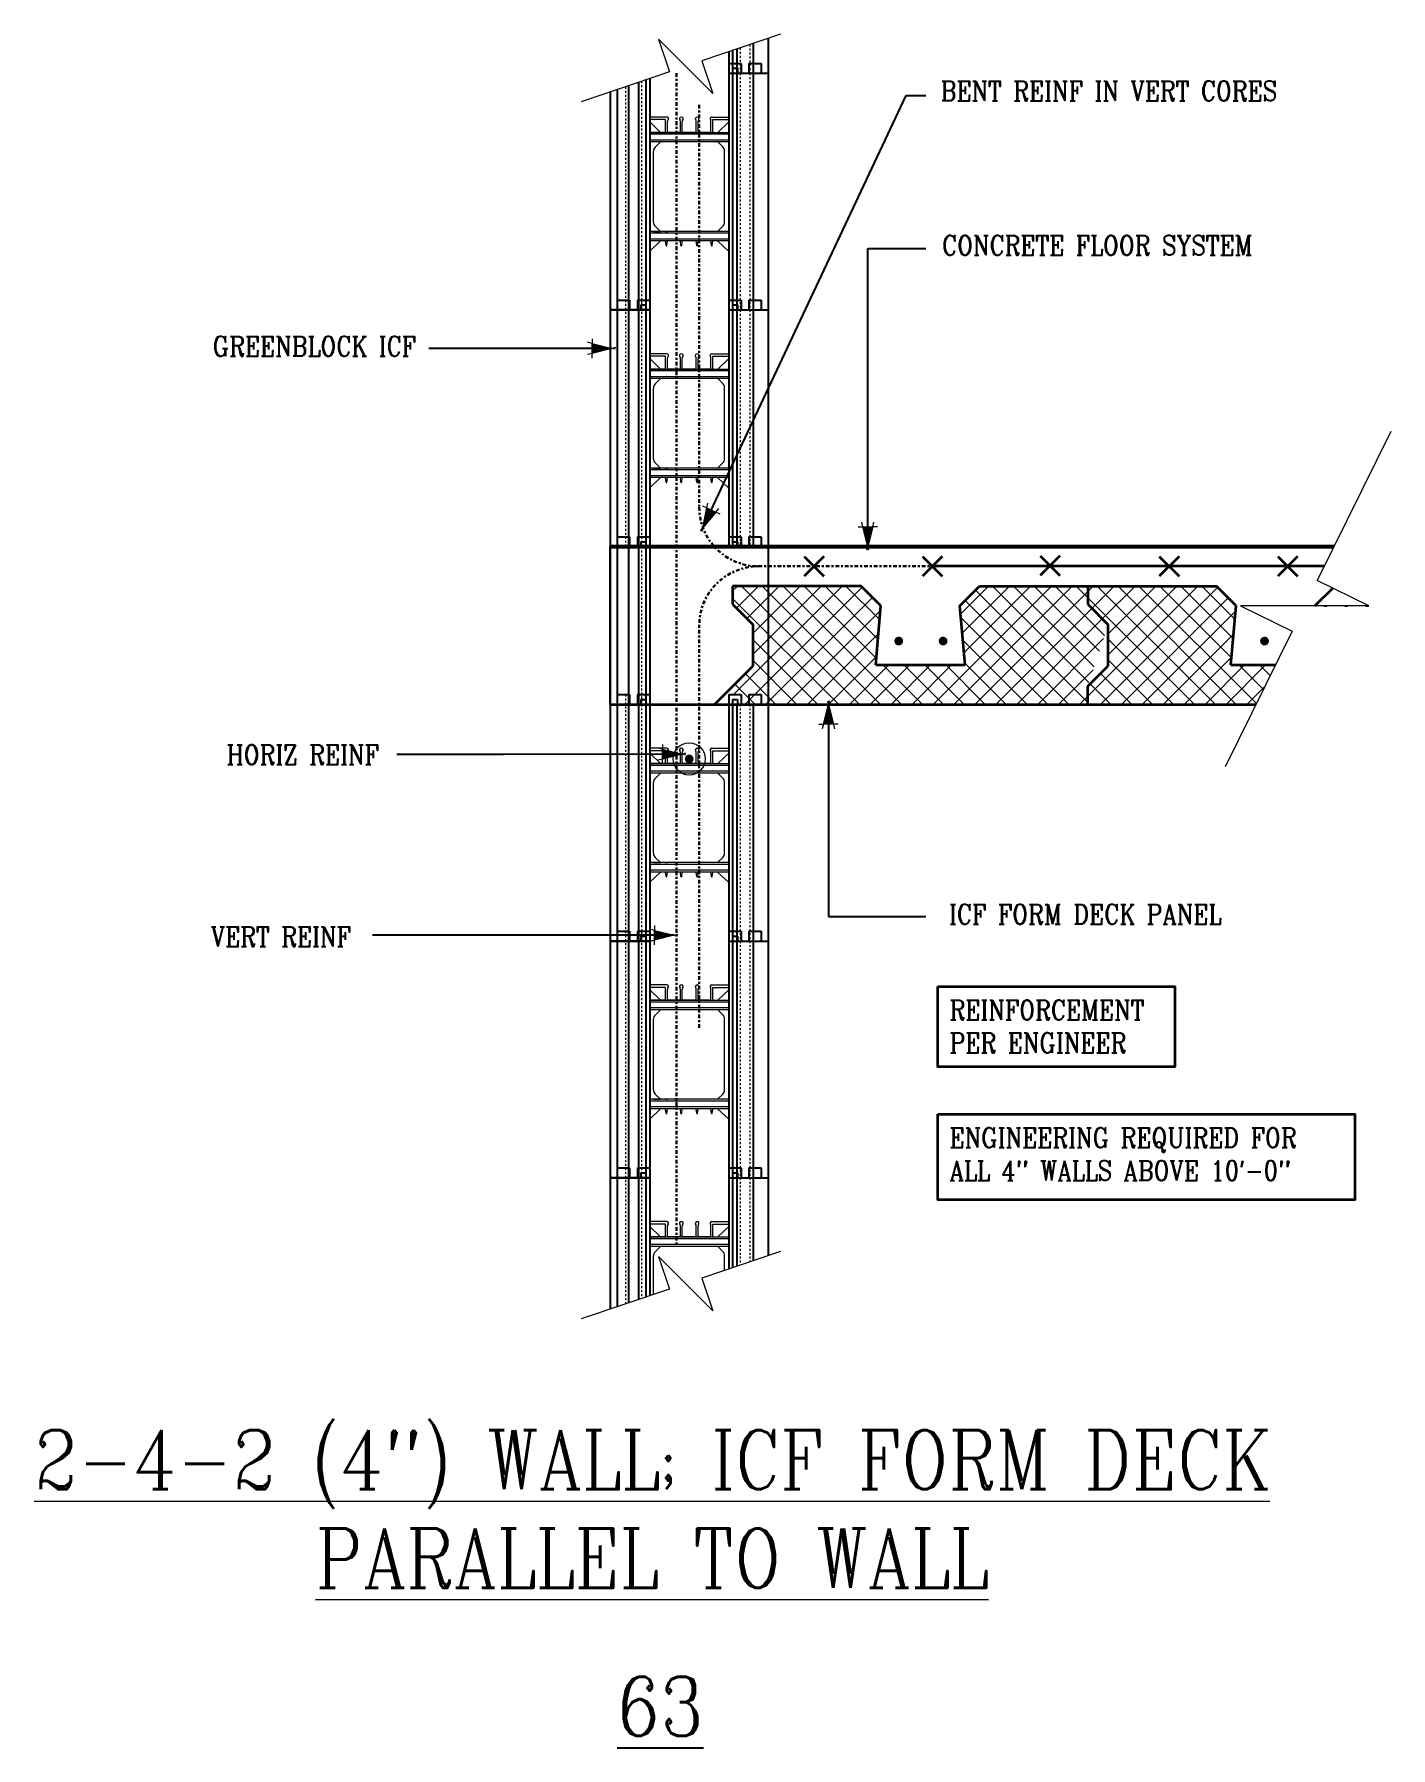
# Model space of a CAD drawing. Header units: inches. Extents: x -135.8 to -67.1, y 104.1 to 191.
import ezdxf

# ---------------------------------------------------------------- set-up
doc = ezdxf.new("R2010")
doc.units = ezdxf.units.IN
doc.header["$MEASUREMENT"] = 0
for name, pattern in [('CENTER', [2, 1.25, -0.25, 0.25, -0.25]), ('DASHED2', [0.375, 0.25, -0.125]), ('HIDDEN', [0.375, 0.25, -0.125])]:
    doc.linetypes.add(name, pattern=pattern)
doc.layers.get('Defpoints').update_dxf_attribs({"color": 252})
for name, color, linetype, lineweight in [('A2 Hatch', 8, 'Continuous', 9), ('A4 medium', 7, 'Continuous', 35), ('A5 heavy', 5, 'Continuous', 53), ('DETAILS', 7, 'Continuous', 13), ('DIM', 3, 'Continuous', 13), ('REBAR', 2, 'CENTER', 30)]:
    doc.layers.add(name, color=color, linetype=linetype, lineweight=lineweight)
doc.styles.add('ARCTEXT', font='arctext.shx', dxfattribs={"width": 0.85})
doc.styles.add('RomanC', font='romanc.shx', dxfattribs={"width": 0.85, "height": 5})
doc.dimstyles.new('ARCTEXT1-4', dxfattribs={"dimtxt": 4, "dimasz": 2, "dimexe": 2, "dimexo": 2, "dimgap": 2, "dimtad": 1, "dimdec": 4, "dimzin": 3, "dimdsep": 46, "dimlunit": 4, "dimtxsty": 'ARCTEXT', "dimblk": 'ARCHTICK', "dimcen": 2, "dimaunit": 1, "dimadec": 0, "dimazin": 0, "dimtfac": 1, "dimtdec": 4, "dimtmove": 2, "dimatfit": 3, "dimldrblk": 'arrow', "dimfxl": 1, "dimtolj": 1, "dimtzin": 0, "dimarcsym": 0})
pattern_1 = [(45, (-3336.7084, 598.509), (-0.53033009, 0.53033009), []), (135, (-3336.7084, 598.509), (-0.53033009, -0.53033009), [])]

# ---------------------------------------------------------------- blocks, each defined once
blk = doc.blocks.new('_ArchTick')
at = {"color": 0, "linetype": 'ByBlock', "const_width": 0.15}
blk.add_lwpolyline([(-0.5, -0.5), (0.5, 0.5)], dxfattribs=at)
blk = doc.blocks.new('arrow')
at = {"layer": 'DIM'}
blk.add_hatch(color=253, dxfattribs=at).paths.add_polyline_path([(-2, 0.5), (-2, -0.5), (0, 0)])
at = {"layer": 'DIM', "lineweight": 9}
for points in [[(-2, 0.98), (-2, 0.5), (-2.47, 0.62)], [(0.37, 0.09), (0, 0)], [(0.37, -0.09), (0, 0)], [(-2, -0.98), (-2, -0.5), (-2.47, -0.62)]]:
    blk.add_lwpolyline(points, dxfattribs=at)
at = {"layer": 'DIM', "lineweight": 15}
blk.add_lwpolyline([(0, 0), (-2, -0.5), (-2, 0.5), (0, 0)], dxfattribs=at)

msp = doc.modelspace()

# ---------------------------------------------------------------- hatches: boundary and pattern name
at = {"ltscale": 0.15}
h = msp.add_hatch(dxfattribs=at)
h.set_pattern_fill('ANSI37', color=256, scale=6, style=0)
h.set_pattern_definition(pattern_1)
edge = h.paths.add_edge_path()
edge.add_line((-70.929, 162.01), (-70.025, 162.915))
edge.add_line((-68.199, 162.014), (-70.926, 162.014))
edge.add_line((-70.025, 162.915), (-68.199, 162.014))
at = {"layer": 'A2 Hatch', "ltscale": 0.15}
h = msp.add_hatch(dxfattribs=at)
h.set_pattern_fill('ANSI37', color=256, scale=6, style=0)
h.set_pattern_definition(pattern_1)
h.paths.add_polyline_path([(-93.929, 163.01), (-100.446, 163.01), (-100.446, 162.089), (-99.411, 161.054), (-99.411, 158.972), (-100.446, 157.937), (-100.446, 157.014), (-82.446, 157.014), (-82.446, 157.937), (-81.411, 158.972), (-81.411, 161.054), (-82.446, 162.089), (-82.446, 163.01), (-87.929, 163.01), (-88.929, 162.01), (-88.661, 159.014), (-93.196, 159.014), (-92.929, 162.01)])
edge = h.paths.add_edge_path()
edge.add_line((-82.446, 162.089), (-81.411, 161.054))
edge.add_line((-82.446, 157.937), (-81.411, 158.972))
edge.add_line((-81.411, 158.972), (-81.411, 161.054))
h = msp.add_hatch(dxfattribs=at)
h.set_pattern_fill('ANSI37', color=256, scale=6, style=0)
h.set_pattern_definition(pattern_1)
h.paths.add_polyline_path([(-82.446, 157.014), (-73.916, 157.014), (-72.929, 159.014), (-75.196, 159.014), (-74.929, 162.01), (-75.929, 163.01), (-82.446, 163.01), (-82.446, 162.089), (-81.411, 161.054), (-81.411, 158.972), (-82.446, 157.937)])
h = msp.add_hatch(color=256, dxfattribs=at)
edge = h.paths.add_edge_path()
edge.add_arc((-92.027, 160.225), 0.224, 0, 360)
h = msp.add_hatch(color=256, dxfattribs=at)
edge = h.paths.add_edge_path()
edge.add_arc((-89.778, 160.225), 0.224, 0, 360)
h = msp.add_hatch(color=256, dxfattribs=at)
edge = h.paths.add_edge_path()
edge.add_arc((-73.486, 160.225), 0.224, 0, 360)
h = msp.add_hatch(color=256, dxfattribs=at)
edge = h.paths.add_edge_path()
edge.add_arc((-102.646, 154.248), 0.224, 0, 360)

# ---------------------------------------------------------------- linework, layer by layer
at = {"color": 1}
for p, q in [((-99.411, 190.521), (-99.411, 189.014)), ((-98.646, 190.78), (-98.646, 189.014)), ((-100.646, 190.102), (-100.646, 189.014)), ((-100.646, 189.514), (-100.646, 177.014)), ((-100.646, 189.514), (-100.021, 189.514)), ((-100.646, 189.514), (-100.021, 189.514)), ((-100.446, 190.17), (-100.446, 189.014)), ((-100.231, 190.243), (-100.231, 189.014)), ((-100.021, 189.514), (-100.021, 189.014)), ((-100.021, 189.514), (-100.021, 189.014)), ((-99.621, 189.514), (-99.621, 189.014)), ((-99.621, 189.514), (-98.996, 189.514)), ((-99.621, 189.514), (-99.621, 189.014)), ((-99.621, 189.514), (-98.996, 189.514)), ((-98.996, 189.514), (-98.996, 189.014)), ((-98.996, 189.514), (-98.996, 189.014)), ((-105.221, 188.55), (-105.221, 177.014)), ((-104.846, 188.677), (-104.846, 177.014)), ((-104.646, 188.745), (-104.646, 177.014)), ((-100.646, 189.014), (-100.446, 189.014)), ((-100.646, 189.014), (-98.646, 189.014)), ((-100.646, 189.014), (-98.646, 189.014)), ((-100.646, 189.014), (-98.646, 189.014)), ((-100.646, 189.014), (-100.446, 189.014)), ((-100.646, 189.014), (-98.646, 189.014)), ((-100.646, 189.014), (-98.646, 189.014)), ((-100.446, 189.264), (-100.446, 177.014)), ((-100.446, 189.264), (-100.196, 189.264)), ((-100.446, 189.264), (-100.196, 189.264)), ((-100.231, 189.014), (-98.646, 189.014)), ((-100.231, 189.014), (-100.231, 177.014)), ((-100.231, 189.014), (-98.646, 189.014)), ((-100.196, 189.264), (-100.196, 189.014)), ((-100.196, 189.264), (-100.196, 189.014)), ((-99.411, 189.014), (-99.411, 177.014)), ((-98.646, 189.014), (-98.646, 177.014)), ((-106.646, 188.067), (-106.646, 177.014)), ((-106.296, 188.186), (-106.296, 177.014)), ((-105.721, 188.381), (-105.721, 177.014)), ((-106.296, 177.514), (-105.671, 177.514)), ((-106.296, 177.514), (-106.296, 165.014)), ((-106.296, 177.514), (-105.671, 177.514)), ((-105.721, 177.514), (-105.721, 165.014)), ((-105.671, 177.514), (-105.671, 177.014)), ((-105.671, 177.514), (-105.671, 177.014)), ((-105.271, 177.514), (-105.271, 177.014)), ((-105.271, 177.514), (-104.646, 177.514)), ((-105.271, 177.514), (-105.271, 177.014)), ((-105.271, 177.514), (-104.646, 177.514)), ((-105.221, 177.514), (-105.221, 165.014)), ((-105.096, 177.264), (-105.096, 177.014)), ((-105.096, 177.264), (-104.846, 177.264)), ((-105.096, 177.264), (-105.096, 177.014)), ((-105.096, 177.264), (-104.846, 177.264)), ((-104.846, 177.264), (-104.846, 165.014)), ((-104.646, 177.514), (-104.646, 165.014)), ((-100.646, 177.514), (-100.646, 165.014)), ((-100.646, 177.514), (-100.021, 177.514)), ((-100.646, 177.514), (-100.021, 177.514)), ((-100.446, 177.264), (-100.446, 165.014)), ((-100.446, 177.264), (-100.196, 177.264)), ((-100.446, 177.264), (-100.196, 177.264)), ((-100.196, 177.264), (-100.196, 177.014)), ((-100.196, 177.264), (-100.196, 177.014)), ((-100.021, 177.514), (-100.021, 177.014)), ((-100.021, 177.514), (-100.021, 177.014)), ((-99.621, 177.514), (-99.621, 177.014)), ((-99.621, 177.514), (-98.996, 177.514)), ((-99.621, 177.514), (-99.621, 177.014)), ((-99.621, 177.514), (-98.996, 177.514)), ((-98.996, 177.514), (-98.996, 177.014)), ((-98.996, 177.514), (-98.996, 177.014)), ((-106.646, 177.014), (-106.646, 165.014)), ((-106.646, 177.014), (-105.096, 177.014)), ((-106.646, 177.014), (-104.646, 177.014)), ((-106.646, 177.014), (-104.646, 177.014)), ((-106.646, 177.014), (-104.646, 177.014)), ((-106.646, 177.014), (-105.096, 177.014)), ((-106.646, 177.014), (-104.646, 177.014)), ((-106.646, 177.014), (-104.646, 177.014)), ((-105.221, 177.014), (-105.721, 177.014)), ((-105.221, 177.014), (-105.721, 177.014)), ((-104.846, 177.014), (-104.646, 177.014)), ((-104.846, 177.014), (-104.646, 177.014)), ((-100.646, 177.014), (-100.446, 177.014)), ((-100.646, 177.014), (-98.646, 177.014)), ((-100.646, 177.014), (-98.646, 177.014)), ((-100.646, 177.014), (-98.646, 177.014)), ((-100.646, 177.014), (-100.446, 177.014)), ((-100.646, 177.014), (-98.646, 177.014)), ((-100.646, 177.014), (-98.646, 177.014)), ((-100.231, 177.014), (-98.646, 177.014)), ((-100.231, 177.014), (-100.231, 165.014)), ((-100.231, 177.014), (-98.646, 177.014)), ((-99.411, 177.014), (-99.411, 165.014)), ((-98.646, 177.014), (-98.646, 165.014)), ((-106.296, 165.514), (-105.671, 165.514)), ((-105.671, 165.514), (-105.671, 165.014)), ((-105.271, 165.514), (-105.271, 165.014)), ((-105.271, 165.514), (-104.646, 165.514)), ((-105.096, 165.264), (-105.096, 165.014)), ((-105.096, 165.264), (-104.846, 165.264)), ((-100.646, 165.514), (-100.021, 165.514)), ((-100.446, 165.264), (-100.196, 165.264)), ((-100.196, 165.264), (-100.196, 165.014)), ((-100.021, 165.514), (-100.021, 165.014)), ((-99.621, 165.514), (-99.621, 165.014)), ((-99.621, 165.514), (-98.996, 165.514)), ((-98.996, 165.514), (-98.996, 165.014)), ((-106.646, 165.014), (-106.646, 145.014)), ((-106.646, 165.014), (-104.646, 165.014)), ((-106.646, 165.014), (-105.096, 165.014)), ((-106.646, 165.014), (-104.646, 165.014)), ((-106.646, 165.014), (-104.646, 165.014)), ((-106.296, 165.014), (-106.296, 145.014)), ((-105.721, 165.014), (-105.721, 145.014)), ((-105.221, 165.014), (-105.721, 165.014)), ((-105.221, 165.014), (-105.221, 145.014)), ((-104.846, 165.014), (-104.846, 145.014)), ((-104.846, 165.014), (-104.646, 165.014)), ((-104.646, 165.014), (-104.646, 145.014)), ((-100.646, 165.014), (-98.646, 165.014)), ((-100.646, 165.014), (-100.446, 165.014)), ((-100.646, 165.014), (-98.646, 165.014)), ((-100.646, 165.014), (-98.646, 165.014)), ((-100.231, 165.014), (-98.646, 165.014)), ((-106.296, 157.514), (-105.671, 157.514)), ((-105.671, 157.514), (-105.671, 157.014)), ((-105.271, 157.514), (-105.271, 157.014)), ((-105.271, 157.514), (-104.646, 157.514)), ((-105.096, 157.264), (-105.096, 157.014)), ((-105.096, 157.264), (-104.846, 157.264)), ((-100.646, 157.514), (-100.646, 145.014)), ((-100.646, 157.514), (-100.021, 157.514)), ((-100.446, 157.264), (-100.446, 145.014)), ((-100.446, 157.264), (-100.196, 157.264)), ((-100.196, 157.264), (-100.196, 157.014)), ((-100.021, 157.514), (-100.021, 157.014)), ((-99.621, 157.514), (-99.621, 157.014)), ((-99.621, 157.514), (-98.996, 157.514)), ((-98.996, 157.514), (-98.996, 157.014)), ((-106.646, 157.014), (-105.096, 157.014)), ((-106.646, 157.014), (-104.646, 157.014)), ((-106.646, 157.014), (-104.646, 157.014)), ((-105.221, 157.014), (-105.721, 157.014)), ((-104.846, 157.014), (-104.646, 157.014)), ((-100.646, 157.014), (-100.446, 157.014)), ((-100.646, 157.014), (-98.646, 157.014)), ((-100.646, 157.014), (-98.646, 157.014)), ((-100.231, 157.014), (-98.646, 157.014)), ((-100.231, 157.014), (-100.231, 145.014)), ((-99.411, 157.014), (-99.411, 145.014)), ((-98.646, 157.014), (-98.646, 145.014)), ((-106.296, 145.514), (-105.671, 145.514)), ((-106.296, 145.514), (-105.671, 145.514)), ((-106.296, 145.514), (-106.296, 133.014)), ((-105.721, 145.514), (-105.721, 133.014)), ((-105.671, 145.514), (-105.671, 145.014)), ((-105.671, 145.514), (-105.671, 145.014)), ((-105.271, 145.514), (-105.271, 145.014)), ((-105.271, 145.514), (-104.646, 145.514)), ((-105.271, 145.514), (-105.271, 145.014)), ((-105.271, 145.514), (-104.646, 145.514)), ((-105.221, 145.514), (-105.221, 133.014)), ((-105.096, 145.264), (-105.096, 145.014)), ((-105.096, 145.264), (-104.846, 145.264)), ((-105.096, 145.264), (-105.096, 145.014)), ((-105.096, 145.264), (-104.846, 145.264)), ((-104.846, 145.264), (-104.846, 133.014)), ((-104.646, 145.514), (-104.646, 133.014)), ((-100.646, 145.514), (-100.021, 145.514)), ((-100.646, 145.514), (-100.646, 133.014)), ((-100.646, 145.514), (-100.021, 145.514)), ((-100.446, 145.264), (-100.196, 145.264)), ((-100.446, 145.264), (-100.446, 133.014)), ((-100.446, 145.264), (-100.196, 145.264)), ((-100.196, 145.264), (-100.196, 145.014)), ((-100.196, 145.264), (-100.196, 145.014)), ((-100.021, 145.514), (-100.021, 145.014)), ((-100.021, 145.514), (-100.021, 145.014)), ((-99.621, 145.514), (-99.621, 145.014)), ((-99.621, 145.514), (-98.996, 145.514)), ((-99.621, 145.514), (-99.621, 145.014)), ((-99.621, 145.514), (-98.996, 145.514)), ((-98.996, 145.514), (-98.996, 145.014)), ((-98.996, 145.514), (-98.996, 145.014)), ((-106.646, 145.014), (-104.646, 145.014)), ((-106.646, 145.014), (-105.096, 145.014)), ((-106.646, 145.014), (-104.646, 145.014)), ((-106.646, 145.014), (-104.646, 145.014)), ((-106.646, 145.014), (-106.646, 133.014)), ((-106.646, 145.014), (-105.096, 145.014)), ((-106.646, 145.014), (-104.646, 145.014)), ((-106.646, 145.014), (-104.646, 145.014)), ((-105.221, 145.014), (-105.721, 145.014)), ((-105.221, 145.014), (-105.721, 145.014)), ((-104.846, 145.014), (-104.646, 145.014)), ((-104.846, 145.014), (-104.646, 145.014)), ((-100.646, 145.014), (-98.646, 145.014)), ((-100.646, 145.014), (-100.446, 145.014)), ((-100.646, 145.014), (-98.646, 145.014)), ((-100.646, 145.014), (-98.646, 145.014)), ((-100.646, 145.014), (-100.446, 145.014)), ((-100.646, 145.014), (-98.646, 145.014)), ((-100.646, 145.014), (-98.646, 145.014)), ((-100.231, 145.014), (-98.646, 145.014)), ((-100.231, 145.014), (-98.646, 145.014)), ((-100.231, 145.014), (-100.231, 133.014)), ((-99.411, 145.014), (-99.411, 133.014)), ((-98.646, 145.014), (-98.646, 133.014)), ((-106.646, 133.014), (-104.646, 133.014)), ((-106.646, 133.014), (-105.096, 133.014)), ((-106.646, 133.014), (-104.646, 133.014)), ((-106.646, 133.014), (-104.646, 133.014)), ((-106.646, 133.014), (-106.646, 126.354)), ((-106.646, 133.014), (-105.096, 133.014)), ((-106.646, 133.014), (-104.646, 133.014)), ((-106.646, 133.014), (-104.646, 133.014)), ((-106.296, 133.514), (-105.671, 133.514)), ((-106.296, 133.514), (-105.671, 133.514)), ((-106.296, 133.514), (-106.296, 126.472)), ((-105.721, 133.514), (-105.721, 126.667)), ((-105.221, 133.014), (-105.721, 133.014)), ((-105.221, 133.014), (-105.721, 133.014)), ((-105.671, 133.514), (-105.671, 133.014)), ((-105.671, 133.514), (-105.671, 133.014)), ((-105.271, 133.514), (-105.271, 133.014)), ((-105.271, 133.514), (-104.646, 133.514)), ((-105.271, 133.514), (-105.271, 133.014)), ((-105.271, 133.514), (-104.646, 133.514)), ((-105.221, 133.514), (-105.221, 126.837)), ((-105.096, 133.264), (-105.096, 133.014)), ((-105.096, 133.264), (-104.846, 133.264)), ((-105.096, 133.264), (-105.096, 133.014)), ((-105.096, 133.264), (-104.846, 133.264)), ((-104.846, 133.264), (-104.846, 126.964)), ((-104.846, 133.014), (-104.646, 133.014)), ((-104.846, 133.014), (-104.646, 133.014)), ((-104.646, 133.514), (-104.646, 127.032)), ((-100.646, 133.514), (-100.021, 133.514)), ((-100.646, 133.514), (-100.646, 128.389)), ((-100.646, 133.514), (-100.021, 133.514)), ((-100.646, 133.014), (-98.646, 133.014)), ((-100.646, 133.014), (-100.446, 133.014)), ((-100.646, 133.014), (-98.646, 133.014)), ((-100.646, 133.014), (-98.646, 133.014)), ((-100.646, 133.014), (-100.446, 133.014)), ((-100.646, 133.014), (-98.646, 133.014)), ((-100.646, 133.014), (-98.646, 133.014)), ((-100.446, 133.264), (-100.196, 133.264)), ((-100.446, 133.264), (-100.446, 128.456)), ((-100.446, 133.264), (-100.196, 133.264)), ((-100.231, 133.014), (-98.646, 133.014)), ((-100.231, 133.014), (-98.646, 133.014)), ((-100.231, 133.014), (-100.231, 128.529)), ((-100.196, 133.264), (-100.196, 133.014)), ((-100.196, 133.264), (-100.196, 133.014)), ((-100.021, 133.514), (-100.021, 133.014)), ((-100.021, 133.514), (-100.021, 133.014)), ((-99.621, 133.514), (-99.621, 133.014)), ((-99.621, 133.514), (-98.996, 133.514)), ((-99.621, 133.514), (-99.621, 133.014)), ((-99.621, 133.514), (-98.996, 133.514)), ((-99.411, 133.014), (-99.411, 128.807)), ((-98.996, 133.514), (-98.996, 133.014)), ((-98.996, 133.514), (-98.996, 133.014)), ((-98.646, 133.014), (-98.646, 129.067))]:
    msp.add_line(p, q, dxfattribs=at)
at = {"color": 1, "linetype": 'HIDDEN', "ltscale": 0.02}
for p, q in [((-100.646, 189.514), (-100.021, 189.514)), ((-100.646, 189.514), (-100.021, 189.514)), ((-100.646, 189.514), (-100.021, 189.514)), ((-100.646, 189.514), (-100.021, 189.514)), ((-100.646, 189.514), (-100.021, 189.514)), ((-100.021, 189.514), (-100.021, 189.014)), ((-100.021, 189.514), (-100.021, 189.014)), ((-100.021, 189.514), (-100.021, 189.014)), ((-100.021, 189.514), (-100.021, 189.014)), ((-100.021, 189.514), (-100.021, 189.014)), ((-99.621, 189.514), (-99.621, 189.014)), ((-99.621, 189.514), (-98.996, 189.514)), ((-99.621, 189.514), (-99.621, 189.014)), ((-99.621, 189.514), (-98.996, 189.514)), ((-99.621, 189.514), (-99.621, 189.014)), ((-99.621, 189.514), (-98.996, 189.514)), ((-99.621, 189.514), (-99.621, 189.014)), ((-99.621, 189.514), (-98.996, 189.514)), ((-99.621, 189.514), (-99.621, 189.014)), ((-99.621, 189.514), (-98.996, 189.514)), ((-98.996, 189.514), (-98.996, 189.014)), ((-98.996, 189.514), (-98.996, 189.014)), ((-98.996, 189.514), (-98.996, 189.014)), ((-98.996, 189.514), (-98.996, 189.014)), ((-98.996, 189.514), (-98.996, 189.014)), ((-100.446, 189.264), (-100.196, 189.264)), ((-100.446, 189.264), (-100.196, 189.264)), ((-100.446, 189.264), (-100.196, 189.264)), ((-100.446, 189.264), (-100.196, 189.264)), ((-100.446, 189.264), (-100.196, 189.264)), ((-100.196, 189.264), (-100.196, 189.014)), ((-100.196, 189.264), (-100.196, 189.014)), ((-100.196, 189.264), (-100.196, 189.014)), ((-100.196, 189.264), (-100.196, 189.014)), ((-100.196, 189.264), (-100.196, 189.014)), ((-106.296, 177.514), (-105.671, 177.514)), ((-106.296, 177.514), (-105.671, 177.514)), ((-106.296, 177.514), (-105.671, 177.514)), ((-106.296, 177.514), (-105.671, 177.514)), ((-106.296, 177.514), (-105.671, 177.514)), ((-105.671, 177.514), (-105.671, 177.014)), ((-105.671, 177.514), (-105.671, 177.014)), ((-105.671, 177.514), (-105.671, 177.014)), ((-105.671, 177.514), (-105.671, 177.014)), ((-105.671, 177.514), (-105.671, 177.014)), ((-105.271, 177.514), (-105.271, 177.014)), ((-105.271, 177.514), (-104.646, 177.514)), ((-105.271, 177.514), (-105.271, 177.014)), ((-105.271, 177.514), (-104.646, 177.514)), ((-105.271, 177.514), (-105.271, 177.014)), ((-105.271, 177.514), (-104.646, 177.514)), ((-105.271, 177.514), (-105.271, 177.014)), ((-105.271, 177.514), (-104.646, 177.514)), ((-105.271, 177.514), (-105.271, 177.014)), ((-105.271, 177.514), (-104.646, 177.514)), ((-100.646, 177.514), (-100.021, 177.514)), ((-100.646, 177.514), (-100.021, 177.514)), ((-100.646, 177.514), (-100.021, 177.514)), ((-100.646, 177.514), (-100.021, 177.514)), ((-100.646, 177.514), (-100.021, 177.514)), ((-100.446, 177.264), (-100.196, 177.264)), ((-100.446, 177.264), (-100.196, 177.264)), ((-100.446, 177.264), (-100.196, 177.264)), ((-100.446, 177.264), (-100.196, 177.264)), ((-100.446, 177.264), (-100.196, 177.264)), ((-100.196, 177.264), (-100.196, 177.014)), ((-100.196, 177.264), (-100.196, 177.014)), ((-100.196, 177.264), (-100.196, 177.014)), ((-100.196, 177.264), (-100.196, 177.014)), ((-100.196, 177.264), (-100.196, 177.014)), ((-100.021, 177.514), (-100.021, 177.014)), ((-100.021, 177.514), (-100.021, 177.014)), ((-100.021, 177.514), (-100.021, 177.014)), ((-100.021, 177.514), (-100.021, 177.014)), ((-100.021, 177.514), (-100.021, 177.014)), ((-99.621, 177.514), (-99.621, 177.014)), ((-99.621, 177.514), (-98.996, 177.514)), ((-99.621, 177.514), (-99.621, 177.014)), ((-99.621, 177.514), (-98.996, 177.514)), ((-99.621, 177.514), (-99.621, 177.014)), ((-99.621, 177.514), (-98.996, 177.514)), ((-99.621, 177.514), (-99.621, 177.014)), ((-99.621, 177.514), (-98.996, 177.514)), ((-99.621, 177.514), (-99.621, 177.014)), ((-99.621, 177.514), (-98.996, 177.514)), ((-98.996, 177.514), (-98.996, 177.014)), ((-98.996, 177.514), (-98.996, 177.014)), ((-98.996, 177.514), (-98.996, 177.014)), ((-98.996, 177.514), (-98.996, 177.014)), ((-98.996, 177.514), (-98.996, 177.014)), ((-106.296, 165.514), (-105.671, 165.514)), ((-106.296, 165.514), (-105.671, 165.514)), ((-106.296, 165.514), (-105.671, 165.514)), ((-105.671, 165.514), (-105.671, 165.014)), ((-105.671, 165.514), (-105.671, 165.014)), ((-105.671, 165.514), (-105.671, 165.014)), ((-105.271, 165.514), (-105.271, 165.014)), ((-105.271, 165.514), (-104.646, 165.514)), ((-105.271, 165.514), (-105.271, 165.014)), ((-105.271, 165.514), (-104.646, 165.514)), ((-105.271, 165.514), (-105.271, 165.014)), ((-105.271, 165.514), (-104.646, 165.514)), ((-100.646, 165.514), (-100.021, 165.514)), ((-100.646, 165.514), (-100.021, 165.514)), ((-100.646, 165.514), (-100.021, 165.514)), ((-100.446, 165.264), (-100.196, 165.264)), ((-100.446, 165.264), (-100.196, 165.264)), ((-100.446, 165.264), (-100.196, 165.264)), ((-100.196, 165.264), (-100.196, 165.014)), ((-100.196, 165.264), (-100.196, 165.014)), ((-100.196, 165.264), (-100.196, 165.014)), ((-100.021, 165.514), (-100.021, 165.014)), ((-100.021, 165.514), (-100.021, 165.014)), ((-100.021, 165.514), (-100.021, 165.014)), ((-99.621, 165.514), (-99.621, 165.014)), ((-99.621, 165.514), (-98.996, 165.514)), ((-99.621, 165.514), (-99.621, 165.014)), ((-99.621, 165.514), (-98.996, 165.514)), ((-99.621, 165.514), (-99.621, 165.014)), ((-99.621, 165.514), (-98.996, 165.514)), ((-98.996, 165.514), (-98.996, 165.014)), ((-98.996, 165.514), (-98.996, 165.014)), ((-98.996, 165.514), (-98.996, 165.014)), ((-106.296, 157.514), (-105.671, 157.514)), ((-106.296, 157.514), (-105.671, 157.514)), ((-105.671, 157.514), (-105.671, 157.014)), ((-105.671, 157.514), (-105.671, 157.014)), ((-105.271, 157.514), (-105.271, 157.014)), ((-105.271, 157.514), (-104.646, 157.514)), ((-105.271, 157.514), (-105.271, 157.014)), ((-105.271, 157.514), (-104.646, 157.514)), ((-100.646, 157.514), (-100.021, 157.514)), ((-100.646, 157.514), (-100.021, 157.514)), ((-100.446, 157.264), (-100.196, 157.264)), ((-100.446, 157.264), (-100.196, 157.264)), ((-100.196, 157.264), (-100.196, 157.014)), ((-100.196, 157.264), (-100.196, 157.014)), ((-100.021, 157.514), (-100.021, 157.014)), ((-100.021, 157.514), (-100.021, 157.014)), ((-99.621, 157.514), (-99.621, 157.014)), ((-99.621, 157.514), (-98.996, 157.514)), ((-99.621, 157.514), (-99.621, 157.014)), ((-99.621, 157.514), (-98.996, 157.514)), ((-98.996, 157.514), (-98.996, 157.014)), ((-98.996, 157.514), (-98.996, 157.014)), ((-106.296, 145.514), (-105.671, 145.514)), ((-106.296, 145.514), (-105.671, 145.514)), ((-106.296, 145.514), (-105.671, 145.514)), ((-106.296, 145.514), (-105.671, 145.514)), ((-106.296, 145.514), (-105.671, 145.514)), ((-105.671, 145.514), (-105.671, 145.014)), ((-105.671, 145.514), (-105.671, 145.014)), ((-105.671, 145.514), (-105.671, 145.014)), ((-105.671, 145.514), (-105.671, 145.014)), ((-105.671, 145.514), (-105.671, 145.014)), ((-105.271, 145.514), (-105.271, 145.014)), ((-105.271, 145.514), (-104.646, 145.514)), ((-105.271, 145.514), (-105.271, 145.014)), ((-105.271, 145.514), (-104.646, 145.514)), ((-105.271, 145.514), (-105.271, 145.014)), ((-105.271, 145.514), (-104.646, 145.514)), ((-105.271, 145.514), (-105.271, 145.014)), ((-105.271, 145.514), (-104.646, 145.514)), ((-105.271, 145.514), (-105.271, 145.014)), ((-105.271, 145.514), (-104.646, 145.514)), ((-100.646, 145.514), (-100.021, 145.514)), ((-100.646, 145.514), (-100.021, 145.514)), ((-100.646, 145.514), (-100.021, 145.514)), ((-100.646, 145.514), (-100.021, 145.514)), ((-100.646, 145.514), (-100.021, 145.514)), ((-100.446, 145.264), (-100.196, 145.264)), ((-100.446, 145.264), (-100.196, 145.264)), ((-100.446, 145.264), (-100.196, 145.264)), ((-100.446, 145.264), (-100.196, 145.264)), ((-100.446, 145.264), (-100.196, 145.264)), ((-100.196, 145.264), (-100.196, 145.014)), ((-100.196, 145.264), (-100.196, 145.014)), ((-100.196, 145.264), (-100.196, 145.014)), ((-100.196, 145.264), (-100.196, 145.014)), ((-100.196, 145.264), (-100.196, 145.014)), ((-100.021, 145.514), (-100.021, 145.014)), ((-100.021, 145.514), (-100.021, 145.014)), ((-100.021, 145.514), (-100.021, 145.014)), ((-100.021, 145.514), (-100.021, 145.014)), ((-100.021, 145.514), (-100.021, 145.014)), ((-99.621, 145.514), (-99.621, 145.014)), ((-99.621, 145.514), (-98.996, 145.514)), ((-99.621, 145.514), (-99.621, 145.014)), ((-99.621, 145.514), (-98.996, 145.514)), ((-99.621, 145.514), (-99.621, 145.014)), ((-99.621, 145.514), (-98.996, 145.514)), ((-99.621, 145.514), (-99.621, 145.014)), ((-99.621, 145.514), (-98.996, 145.514)), ((-99.621, 145.514), (-99.621, 145.014)), ((-99.621, 145.514), (-98.996, 145.514)), ((-98.996, 145.514), (-98.996, 145.014)), ((-98.996, 145.514), (-98.996, 145.014)), ((-98.996, 145.514), (-98.996, 145.014)), ((-98.996, 145.514), (-98.996, 145.014)), ((-98.996, 145.514), (-98.996, 145.014)), ((-106.296, 133.514), (-105.671, 133.514)), ((-106.296, 133.514), (-105.671, 133.514)), ((-106.296, 133.514), (-105.671, 133.514)), ((-106.296, 133.514), (-105.671, 133.514)), ((-106.296, 133.514), (-105.671, 133.514)), ((-105.671, 133.514), (-105.671, 133.014)), ((-105.671, 133.514), (-105.671, 133.014)), ((-105.671, 133.514), (-105.671, 133.014)), ((-105.671, 133.514), (-105.671, 133.014)), ((-105.671, 133.514), (-105.671, 133.014)), ((-105.271, 133.514), (-105.271, 133.014)), ((-105.271, 133.514), (-104.646, 133.514)), ((-105.271, 133.514), (-105.271, 133.014)), ((-105.271, 133.514), (-104.646, 133.514)), ((-105.271, 133.514), (-105.271, 133.014)), ((-105.271, 133.514), (-104.646, 133.514)), ((-105.271, 133.514), (-105.271, 133.014)), ((-105.271, 133.514), (-104.646, 133.514)), ((-105.271, 133.514), (-105.271, 133.014)), ((-105.271, 133.514), (-104.646, 133.514)), ((-100.646, 133.514), (-100.021, 133.514)), ((-100.646, 133.514), (-100.021, 133.514)), ((-100.646, 133.514), (-100.021, 133.514)), ((-100.646, 133.514), (-100.021, 133.514)), ((-100.646, 133.514), (-100.021, 133.514)), ((-100.446, 133.264), (-100.196, 133.264)), ((-100.446, 133.264), (-100.196, 133.264)), ((-100.446, 133.264), (-100.196, 133.264)), ((-100.446, 133.264), (-100.196, 133.264)), ((-100.446, 133.264), (-100.196, 133.264)), ((-100.196, 133.264), (-100.196, 133.014)), ((-100.196, 133.264), (-100.196, 133.014)), ((-100.196, 133.264), (-100.196, 133.014)), ((-100.196, 133.264), (-100.196, 133.014)), ((-100.196, 133.264), (-100.196, 133.014)), ((-100.021, 133.514), (-100.021, 133.014)), ((-100.021, 133.514), (-100.021, 133.014)), ((-100.021, 133.514), (-100.021, 133.014)), ((-100.021, 133.514), (-100.021, 133.014)), ((-100.021, 133.514), (-100.021, 133.014)), ((-99.621, 133.514), (-99.621, 133.014)), ((-99.621, 133.514), (-98.996, 133.514)), ((-99.621, 133.514), (-99.621, 133.014)), ((-99.621, 133.514), (-98.996, 133.514)), ((-99.621, 133.514), (-99.621, 133.014)), ((-99.621, 133.514), (-98.996, 133.514)), ((-99.621, 133.514), (-99.621, 133.014)), ((-99.621, 133.514), (-98.996, 133.514)), ((-99.621, 133.514), (-99.621, 133.014)), ((-99.621, 133.514), (-98.996, 133.514)), ((-98.996, 133.514), (-98.996, 133.014)), ((-98.996, 133.514), (-98.996, 133.014)), ((-98.996, 133.514), (-98.996, 133.014)), ((-98.996, 133.514), (-98.996, 133.014)), ((-98.996, 133.514), (-98.996, 133.014))]:
    msp.add_line(p, q, dxfattribs=at)
at = {"ltscale": 0.15}
for p, q in [((-100.646, 189.014), (-98.646, 189.014)), ((-100.646, 189.014), (-98.646, 189.014)), ((-104.646, 177.014), (-106.646, 177.014)), ((-104.646, 177.014), (-106.646, 177.014)), ((-105.671, 177.014), (-105.271, 177.014)), ((-105.671, 177.014), (-105.271, 177.014)), ((-100.646, 177.014), (-98.646, 177.014)), ((-100.646, 177.014), (-98.646, 177.014)), ((-104.646, 165.014), (-106.646, 165.014)), ((-106.646, 157.014), (-106.646, 165.014)), ((-105.671, 165.014), (-105.271, 165.014)), ((-100.646, 165.014), (-98.646, 165.014)), ((-98.646, 165.014), (-98.646, 152.009)), ((-82.446, 162.089), (-81.411, 161.054)), ((-81.411, 158.972), (-81.411, 161.054)), ((-82.446, 157.937), (-81.411, 158.972)), ((-104.646, 157.014), (-106.646, 157.014)), ((-105.671, 157.014), (-105.271, 157.014)), ((-100.646, 157.014), (-98.646, 157.014)), ((-82.446, 157.014), (-73.916, 157.014)), ((-104.646, 145.014), (-106.646, 145.014)), ((-104.646, 145.014), (-106.646, 145.014)), ((-105.671, 145.014), (-105.271, 145.014)), ((-105.671, 145.014), (-105.271, 145.014)), ((-100.646, 145.014), (-98.646, 145.014)), ((-100.646, 145.014), (-98.646, 145.014)), ((-104.646, 133.014), (-106.646, 133.014)), ((-104.646, 133.014), (-106.646, 133.014)), ((-105.671, 133.014), (-105.271, 133.014)), ((-105.671, 133.014), (-105.271, 133.014)), ((-100.646, 133.014), (-98.646, 133.014)), ((-100.646, 133.014), (-98.646, 133.014))]:
    msp.add_line(p, q, dxfattribs=at)
at = {"layer": 'A2 Hatch', "linetype": 'DASHED2', "ltscale": 0.15}
for p, q in [((-100.071, 190.297), (-100.071, 189.014)), ((-99.571, 190.466), (-99.571, 189.014)), ((-105.061, 188.605), (-105.061, 177.014)), ((-100.071, 189.014), (-100.071, 177.014)), ((-99.571, 189.014), (-99.571, 177.014)), ((-105.881, 188.326), (-105.881, 177.014)), ((-105.881, 177.514), (-105.881, 165.014)), ((-105.061, 177.514), (-105.061, 165.014)), ((-100.071, 177.014), (-100.071, 165.014)), ((-99.571, 177.014), (-99.571, 165.014)), ((-105.061, 165.014), (-105.061, 145.014)), ((-105.881, 157.514), (-105.881, 145.014)), ((-100.071, 157.014), (-100.071, 145.014)), ((-99.571, 157.014), (-99.571, 145.014)), ((-105.881, 145.514), (-105.881, 133.014)), ((-105.061, 145.514), (-105.061, 133.014)), ((-100.071, 145.014), (-100.071, 133.014)), ((-99.571, 145.014), (-99.571, 133.014)), ((-105.881, 133.514), (-105.881, 126.613)), ((-105.061, 133.514), (-105.061, 126.891)), ((-100.071, 133.014), (-100.071, 128.584)), ((-99.571, 133.014), (-99.571, 128.753))]:
    msp.add_line(p, q, dxfattribs=at)
at = {"layer": 'A2 Hatch', "ltscale": 0.15}
msp.add_circle((-102.646, 154.248), 0.816, dxfattribs=at)
at = {"layer": 'A4 medium', "ltscale": 0.15}
for p, q in [((-96.82, 164.514), (-95.82, 163.514)), ((-95.82, 164.514), (-96.82, 163.514)), ((-90.82, 164.514), (-89.82, 163.514)), ((-89.82, 164.514), (-90.82, 163.514)), ((-84.855, 164.549), (-83.855, 163.549)), ((-83.855, 164.549), (-84.855, 163.549)), ((-78.82, 164.514), (-77.82, 163.514)), ((-77.82, 164.514), (-78.82, 163.514)), ((-72.82, 164.514), (-71.82, 163.514)), ((-71.82, 164.514), (-72.82, 163.514)), ((-84.32, 164.014), (-90.32, 164.014)), ((-78.32, 164.014), (-84.32, 164.014)), ((-72.32, 164.014), (-78.32, 164.014)), ((-70.462, 164.014), (-72.32, 164.014)), ((-100.446, 163.01), (-100.446, 162.089)), ((-93.929, 163.01), (-100.446, 163.01)), ((-92.929, 162.01), (-93.929, 163.01)), ((-88.929, 162.01), (-87.929, 163.01)), ((-87.929, 163.01), (-82.446, 163.01)), ((-82.446, 163.01), (-82.446, 162.089)), ((-82.446, 163.01), (-75.929, 163.01)), ((-74.929, 162.01), (-75.929, 163.01)), ((-70.929, 162.01), (-70.025, 162.915)), ((-100.446, 162.089), (-99.411, 161.054)), ((-93.196, 159.014), (-92.929, 162.01)), ((-88.661, 159.014), (-88.929, 162.01)), ((-82.446, 162.089), (-81.411, 161.054)), ((-75.196, 159.014), (-74.929, 162.01)), ((-99.411, 158.972), (-99.411, 161.054)), ((-81.411, 158.972), (-81.411, 161.054)), ((-93.196, 159.014), (-88.661, 159.014)), ((-75.196, 159.014), (-72.929, 159.014)), ((-101.37, 157.014), (-99.411, 158.972)), ((-82.446, 157.937), (-81.411, 158.972)), ((-82.446, 157.014), (-82.446, 157.937)), ((-106.646, 157.014), (-73.916, 157.014))]:
    msp.add_line(p, q, dxfattribs=at)
for points in [[(-90.052, 142.707), (-78.025, 142.707), (-78.025, 138.632), (-90.052, 138.632)], [(-90.052, 136.233), (-68.914, 136.233), (-68.914, 131.891), (-90.052, 131.891)]]:
    msp.add_lwpolyline(points, close=True, dxfattribs=at)
at = {"layer": 'A5 heavy', "ltscale": 0.15}
msp.add_line((-106.646, 165.014), (-69.968, 165.014), dxfattribs=at)
at = {"layer": 'DETAILS', "color": 6, "lineweight": 20}
for p, q in [((-103.778, 186.793), (-104.646, 186.793)), ((-101.496, 186.793), (-100.646, 186.793)), ((-103.846, 186.668), (-104.646, 186.668)), ((-104.096, 186.014), (-104.646, 186.544)), ((-104.646, 186.014), (-104.096, 186.014)), ((-103.896, 186.014), (-104.646, 186.014)), ((-104.646, 186.014), (-100.646, 186.014)), ((-100.646, 185.924), (-104.646, 185.924)), ((-103.896, 186.014), (-103.696, 186.014)), ((-103.846, 186.064), (-103.846, 186.668)), ((-103.746, 186.064), (-103.746, 186.582)), ((-103.146, 186.014), (-103.696, 186.014)), ((-103.146, 186.014), (-102.946, 186.014)), ((-103.096, 186.064), (-103.096, 186.582)), ((-102.996, 186.064), (-102.996, 186.582)), ((-102.346, 186.014), (-102.946, 186.014)), ((-102.346, 186.014), (-102.146, 186.014)), ((-102.296, 186.064), (-102.296, 186.582)), ((-102.196, 186.064), (-102.196, 186.582)), ((-101.596, 186.014), (-102.146, 186.014)), ((-101.596, 186.014), (-101.396, 186.014)), ((-101.546, 186.064), (-101.546, 186.582)), ((-101.446, 186.064), (-101.446, 186.668)), ((-101.446, 186.668), (-100.646, 186.668)), ((-101.396, 186.014), (-101.196, 186.014)), ((-101.196, 186.014), (-100.646, 186.544)), ((-100.646, 185.624), (-104.646, 185.624)), ((-100.646, 185.534), (-104.646, 185.534)), ((-104.456, 181.468), (-104.456, 185.05)), ((-104.096, 185.534), (-104.369, 185.262)), ((-101.196, 185.534), (-100.944, 185.282)), ((-100.856, 181.468), (-100.856, 185.07)), ((-100.646, 180.994), (-104.646, 180.994)), ((-100.646, 180.904), (-104.646, 180.904)), ((-104.456, 180.994), (-104.106, 180.994)), ((-104.106, 180.994), (-104.369, 181.256)), ((-103.846, 180.994), (-103.746, 180.994)), ((-101.206, 180.994), (-100.944, 181.256)), ((-100.646, 180.604), (-104.646, 180.604)), ((-100.646, 180.514), (-104.646, 180.514)), ((-104.106, 180.514), (-104.646, 179.993)), ((-103.816, 180.28), (-103.846, 180.514)), ((-103.777, 180.28), (-103.746, 180.514)), ((-103.066, 180.28), (-103.096, 180.514)), ((-103.027, 180.28), (-102.996, 180.514)), ((-102.266, 180.28), (-102.296, 180.514)), ((-102.227, 180.28), (-102.196, 180.514)), ((-101.516, 180.28), (-101.546, 180.514)), ((-101.477, 180.28), (-101.446, 180.514)), ((-101.206, 180.514), (-100.646, 179.979)), ((-103.778, 174.793), (-104.646, 174.793)), ((-103.846, 174.668), (-104.646, 174.668)), ((-103.846, 174.064), (-103.846, 174.668)), ((-101.496, 174.793), (-100.646, 174.793)), ((-101.446, 174.064), (-101.446, 174.668)), ((-101.446, 174.668), (-100.646, 174.668)), ((-104.096, 174.014), (-104.646, 174.544)), ((-104.646, 174.014), (-104.096, 174.014)), ((-103.896, 174.014), (-104.646, 174.014)), ((-104.646, 174.014), (-100.646, 174.014)), ((-100.646, 173.924), (-104.646, 173.924)), ((-103.896, 174.014), (-103.696, 174.014)), ((-103.746, 174.064), (-103.746, 174.582)), ((-103.146, 174.014), (-103.696, 174.014)), ((-103.146, 174.014), (-102.946, 174.014)), ((-103.096, 174.064), (-103.096, 174.582)), ((-102.996, 174.064), (-102.996, 174.582)), ((-102.346, 174.014), (-102.946, 174.014)), ((-102.346, 174.014), (-102.146, 174.014)), ((-102.296, 174.064), (-102.296, 174.582)), ((-102.196, 174.064), (-102.196, 174.582)), ((-101.596, 174.014), (-102.146, 174.014)), ((-101.596, 174.014), (-101.396, 174.014)), ((-101.546, 174.064), (-101.546, 174.582)), ((-101.396, 174.014), (-101.196, 174.014)), ((-101.196, 174.014), (-100.646, 174.544)), ((-100.646, 173.624), (-104.646, 173.624)), ((-100.646, 173.534), (-104.646, 173.534)), ((-104.456, 169.468), (-104.456, 173.05)), ((-104.096, 173.534), (-104.369, 173.262)), ((-101.196, 173.534), (-100.944, 173.282)), ((-100.856, 169.468), (-100.856, 173.07)), ((-100.646, 168.994), (-104.646, 168.994)), ((-100.646, 168.904), (-104.646, 168.904)), ((-100.646, 168.604), (-104.646, 168.604)), ((-104.456, 168.994), (-104.106, 168.994)), ((-104.106, 168.994), (-104.369, 169.256)), ((-103.846, 168.994), (-103.746, 168.994)), ((-101.206, 168.994), (-100.944, 169.256)), ((-100.646, 168.514), (-104.646, 168.514)), ((-104.106, 168.514), (-104.646, 167.993)), ((-103.816, 168.28), (-103.846, 168.514)), ((-103.777, 168.28), (-103.746, 168.514)), ((-103.066, 168.28), (-103.096, 168.514)), ((-103.027, 168.28), (-102.996, 168.514)), ((-102.266, 168.28), (-102.296, 168.514)), ((-102.227, 168.28), (-102.196, 168.514)), ((-101.516, 168.28), (-101.546, 168.514)), ((-101.477, 168.28), (-101.446, 168.514)), ((-101.206, 168.514), (-100.646, 167.979)), ((-103.778, 154.793), (-104.646, 154.793)), ((-103.846, 154.668), (-104.646, 154.668)), ((-103.846, 154.064), (-103.846, 154.668)), ((-101.496, 154.793), (-100.646, 154.793)), ((-101.446, 154.064), (-101.446, 154.668)), ((-101.446, 154.668), (-100.646, 154.668)), ((-104.096, 154.014), (-104.646, 154.544)), ((-104.646, 154.014), (-104.096, 154.014)), ((-103.896, 154.014), (-104.646, 154.014)), ((-104.646, 154.014), (-100.646, 154.014)), ((-100.646, 153.924), (-104.646, 153.924)), ((-103.896, 154.014), (-103.696, 154.014)), ((-103.746, 154.064), (-103.746, 154.582)), ((-103.146, 154.014), (-103.696, 154.014)), ((-103.146, 154.014), (-102.946, 154.014)), ((-103.096, 154.064), (-103.096, 154.582)), ((-102.996, 154.064), (-102.996, 154.582)), ((-102.346, 154.014), (-102.946, 154.014)), ((-102.346, 154.014), (-102.146, 154.014)), ((-102.296, 154.064), (-102.296, 154.582)), ((-102.196, 154.064), (-102.196, 154.582)), ((-101.596, 154.014), (-102.146, 154.014)), ((-101.596, 154.014), (-101.396, 154.014)), ((-101.546, 154.064), (-101.546, 154.582)), ((-101.396, 154.014), (-101.196, 154.014)), ((-101.196, 154.014), (-100.646, 154.544)), ((-100.646, 153.624), (-104.646, 153.624)), ((-100.646, 153.534), (-104.646, 153.534)), ((-104.456, 149.468), (-104.456, 153.05)), ((-104.096, 153.534), (-104.369, 153.262)), ((-101.196, 153.534), (-100.944, 153.282)), ((-100.856, 149.468), (-100.856, 153.07)), ((-100.646, 148.994), (-104.646, 148.994)), ((-100.646, 148.904), (-104.646, 148.904)), ((-100.646, 148.604), (-104.646, 148.604)), ((-104.456, 148.994), (-104.106, 148.994)), ((-104.106, 148.994), (-104.369, 149.256)), ((-103.846, 148.994), (-103.746, 148.994)), ((-101.206, 148.994), (-100.944, 149.256)), ((-100.646, 148.514), (-104.646, 148.514)), ((-104.106, 148.514), (-104.646, 147.993)), ((-103.816, 148.28), (-103.846, 148.514)), ((-103.777, 148.28), (-103.746, 148.514)), ((-103.066, 148.28), (-103.096, 148.514)), ((-103.027, 148.28), (-102.996, 148.514)), ((-102.266, 148.28), (-102.296, 148.514)), ((-102.227, 148.28), (-102.196, 148.514)), ((-101.516, 148.28), (-101.546, 148.514)), ((-101.477, 148.28), (-101.446, 148.514)), ((-101.206, 148.514), (-100.646, 147.979)), ((-103.778, 142.793), (-104.646, 142.793)), ((-103.846, 142.668), (-104.646, 142.668)), ((-104.096, 142.014), (-104.646, 142.544)), ((-103.846, 142.064), (-103.846, 142.668)), ((-103.746, 142.064), (-103.746, 142.582)), ((-103.096, 142.064), (-103.096, 142.582)), ((-102.996, 142.064), (-102.996, 142.582)), ((-102.296, 142.064), (-102.296, 142.582)), ((-102.196, 142.064), (-102.196, 142.582)), ((-101.546, 142.064), (-101.546, 142.582)), ((-101.496, 142.793), (-100.646, 142.793)), ((-101.446, 142.064), (-101.446, 142.668)), ((-101.446, 142.668), (-100.646, 142.668)), ((-101.196, 142.014), (-100.646, 142.544)), ((-104.646, 142.014), (-104.096, 142.014)), ((-103.896, 142.014), (-104.646, 142.014)), ((-104.646, 142.014), (-100.646, 142.014)), ((-100.646, 141.924), (-104.646, 141.924)), ((-100.646, 141.624), (-104.646, 141.624)), ((-103.896, 142.014), (-103.696, 142.014)), ((-103.146, 142.014), (-103.696, 142.014)), ((-103.146, 142.014), (-102.946, 142.014)), ((-102.346, 142.014), (-102.946, 142.014)), ((-102.346, 142.014), (-102.146, 142.014)), ((-101.596, 142.014), (-102.146, 142.014)), ((-101.596, 142.014), (-101.396, 142.014)), ((-101.396, 142.014), (-101.196, 142.014)), ((-100.646, 141.534), (-104.646, 141.534)), ((-104.456, 137.468), (-104.456, 141.05)), ((-104.096, 141.534), (-104.369, 141.262)), ((-101.196, 141.534), (-100.944, 141.282)), ((-100.856, 137.468), (-100.856, 141.07)), ((-100.646, 136.994), (-104.646, 136.994)), ((-100.646, 136.904), (-104.646, 136.904)), ((-100.646, 136.604), (-104.646, 136.604)), ((-100.646, 136.514), (-104.646, 136.514)), ((-104.106, 136.514), (-104.646, 135.993)), ((-104.456, 136.994), (-104.106, 136.994)), ((-104.106, 136.994), (-104.369, 137.256)), ((-103.846, 136.994), (-103.746, 136.994)), ((-103.816, 136.28), (-103.846, 136.514)), ((-103.777, 136.28), (-103.746, 136.514)), ((-103.066, 136.28), (-103.096, 136.514)), ((-103.027, 136.28), (-102.996, 136.514)), ((-102.266, 136.28), (-102.296, 136.514)), ((-102.227, 136.28), (-102.196, 136.514)), ((-101.516, 136.28), (-101.546, 136.514)), ((-101.477, 136.28), (-101.446, 136.514)), ((-101.206, 136.994), (-100.944, 137.256)), ((-101.206, 136.514), (-100.646, 135.979)), ((-103.778, 130.793), (-104.646, 130.793)), ((-103.846, 130.668), (-104.646, 130.668)), ((-104.096, 130.014), (-104.646, 130.544)), ((-103.846, 130.064), (-103.846, 130.668)), ((-103.746, 130.064), (-103.746, 130.582)), ((-103.096, 130.064), (-103.096, 130.582)), ((-102.996, 130.064), (-102.996, 130.582)), ((-102.296, 130.064), (-102.296, 130.582)), ((-102.196, 130.064), (-102.196, 130.582)), ((-101.546, 130.064), (-101.546, 130.582)), ((-101.496, 130.793), (-100.646, 130.793)), ((-101.446, 130.064), (-101.446, 130.668)), ((-101.446, 130.668), (-100.646, 130.668)), ((-101.196, 130.014), (-100.646, 130.544)), ((-104.646, 130.014), (-104.096, 130.014)), ((-103.896, 130.014), (-104.646, 130.014)), ((-104.646, 130.014), (-100.646, 130.014)), ((-100.646, 129.924), (-104.646, 129.924)), ((-100.646, 129.624), (-104.646, 129.624)), ((-100.646, 129.534), (-104.646, 129.534)), ((-104.096, 129.534), (-104.369, 129.262)), ((-103.896, 130.014), (-103.696, 130.014)), ((-103.146, 130.014), (-103.696, 130.014)), ((-103.146, 130.014), (-102.946, 130.014)), ((-102.346, 130.014), (-102.946, 130.014)), ((-102.346, 130.014), (-102.146, 130.014)), ((-101.596, 130.014), (-102.146, 130.014)), ((-101.596, 130.014), (-101.396, 130.014)), ((-101.396, 130.014), (-101.196, 130.014)), ((-101.196, 129.534), (-100.944, 129.282)), ((-104.456, 127.096), (-104.456, 129.05)), ((-100.856, 128.317), (-100.856, 129.07))]:
    msp.add_line(p, q, dxfattribs=at)
for centre, radius, start, end in [((-103.784, 186.702), 0.0912, 307.48633, 93.47657), ((-103.046, 186.7), 0.0936, 311.72787, 228.27213), ((-102.246, 186.7), 0.0936, 311.72787, 228.27213), ((-101.496, 186.7), 0.0936, 90, 228.27204), ((-103.896, 186.064), 0.05, 270, 0), ((-103.685, 186.586), 0.0619, 134.99032, 183.92634), ((-103.696, 186.064), 0.05, 180, 270), ((-103.146, 186.064), 0.05, 270, 0), ((-103.196, 186.582), 0.1, 0, 28.69724), ((-102.896, 186.582), 0.1, 151.30276, 180), ((-102.946, 186.064), 0.05, 180, 270), ((-102.346, 186.064), 0.05, 270, 0), ((-102.396, 186.582), 0.1, 0, 28.69724), ((-102.096, 186.582), 0.1, 151.30276, 180), ((-102.146, 186.064), 0.05, 180, 270), ((-101.596, 186.064), 0.05, 270, 0), ((-101.659, 186.579), 0.112, 1.59973, 27.09751), ((-101.396, 186.064), 0.05, 180, 270), ((-104.156, 185.05), 0.3, 135, 180), ((-101.156, 185.07), 0.3, 0, 45), ((-104.156, 181.468), 0.3, 180, 225), ((-101.156, 181.468), 0.3, 315, 0), ((-103.796, 180.284), 0.02, 191.30993, 348.69007), ((-103.046, 180.284), 0.02, 191.30993, 348.69007), ((-102.246, 180.284), 0.02, 191.30993, 348.69007), ((-101.496, 180.284), 0.02, 191.30993, 348.69007), ((-103.784, 174.702), 0.0912, 307.48633, 93.47657), ((-103.685, 174.586), 0.0619, 134.99032, 183.92634), ((-103.046, 174.7), 0.0936, 311.72787, 228.27213), ((-103.196, 174.582), 0.1, 0, 28.69724), ((-102.896, 174.582), 0.1, 151.30276, 180), ((-102.246, 174.7), 0.0936, 311.72787, 228.27213), ((-102.396, 174.582), 0.1, 0, 28.69724), ((-102.096, 174.582), 0.1, 151.30276, 180), ((-101.496, 174.7), 0.0936, 90, 228.27204), ((-101.659, 174.579), 0.112, 1.59973, 27.09751), ((-103.896, 174.064), 0.05, 270, 0), ((-103.696, 174.064), 0.05, 180, 270), ((-103.146, 174.064), 0.05, 270, 0), ((-102.946, 174.064), 0.05, 180, 270), ((-102.346, 174.064), 0.05, 270, 0), ((-102.146, 174.064), 0.05, 180, 270), ((-101.596, 174.064), 0.05, 270, 0), ((-101.396, 174.064), 0.05, 180, 270), ((-104.156, 173.05), 0.3, 135, 180), ((-101.156, 173.07), 0.3, 0, 45), ((-104.156, 169.468), 0.3, 180, 225), ((-101.156, 169.468), 0.3, 315, 0), ((-103.796, 168.284), 0.02, 191.30993, 348.69007), ((-103.046, 168.284), 0.02, 191.30993, 348.69007), ((-102.246, 168.284), 0.02, 191.30993, 348.69007), ((-101.496, 168.284), 0.02, 191.30993, 348.69007), ((-103.784, 154.702), 0.0912, 307.48633, 93.47657), ((-103.046, 154.7), 0.0936, 311.72787, 228.27213), ((-102.246, 154.7), 0.0936, 311.72787, 228.27213), ((-101.496, 154.7), 0.0936, 90, 228.27204), ((-103.896, 154.064), 0.05, 270, 0), ((-103.685, 154.586), 0.0619, 134.99032, 183.92634), ((-103.696, 154.064), 0.05, 180, 270), ((-103.146, 154.064), 0.05, 270, 0), ((-103.196, 154.582), 0.1, 0, 28.69724), ((-102.896, 154.582), 0.1, 151.30276, 180), ((-102.946, 154.064), 0.05, 180, 270), ((-102.346, 154.064), 0.05, 270, 0), ((-102.396, 154.582), 0.1, 0, 28.69724), ((-102.096, 154.582), 0.1, 151.30276, 180), ((-102.146, 154.064), 0.05, 180, 270), ((-101.596, 154.064), 0.05, 270, 0), ((-101.659, 154.579), 0.112, 1.59973, 27.09751), ((-101.396, 154.064), 0.05, 180, 270), ((-104.156, 153.05), 0.3, 135, 180), ((-101.156, 153.07), 0.3, 0, 45), ((-104.156, 149.468), 0.3, 180, 225), ((-101.156, 149.468), 0.3, 315, 0), ((-103.796, 148.284), 0.02, 191.30993, 348.69007), ((-103.046, 148.284), 0.02, 191.30993, 348.69007), ((-102.246, 148.284), 0.02, 191.30993, 348.69007), ((-101.496, 148.284), 0.02, 191.30993, 348.69007), ((-103.784, 142.702), 0.0912, 307.48633, 93.47657), ((-103.685, 142.586), 0.0619, 134.99032, 183.92634), ((-103.046, 142.7), 0.0936, 311.72787, 228.27213), ((-103.196, 142.582), 0.1, 0, 28.69724), ((-102.896, 142.582), 0.1, 151.30276, 180), ((-102.246, 142.7), 0.0936, 311.72787, 228.27213), ((-102.396, 142.582), 0.1, 0, 28.69724), ((-102.096, 142.582), 0.1, 151.30276, 180), ((-101.496, 142.7), 0.0936, 90, 228.27204), ((-101.659, 142.579), 0.112, 1.59973, 27.09751), ((-103.896, 142.064), 0.05, 270, 0), ((-103.696, 142.064), 0.05, 180, 270), ((-103.146, 142.064), 0.05, 270, 0), ((-102.946, 142.064), 0.05, 180, 270), ((-102.346, 142.064), 0.05, 270, 0), ((-102.146, 142.064), 0.05, 180, 270), ((-101.596, 142.064), 0.05, 270, 0), ((-101.396, 142.064), 0.05, 180, 270), ((-104.156, 141.05), 0.3, 135, 180), ((-101.156, 141.07), 0.3, 0, 45), ((-104.156, 137.468), 0.3, 180, 225), ((-101.156, 137.468), 0.3, 315, 0), ((-103.796, 136.284), 0.02, 191.30993, 348.69007), ((-103.046, 136.284), 0.02, 191.30993, 348.69007), ((-102.246, 136.284), 0.02, 191.30993, 348.69007), ((-101.496, 136.284), 0.02, 191.30993, 348.69007), ((-103.784, 130.702), 0.0912, 307.48633, 93.47657), ((-103.685, 130.586), 0.0619, 134.99032, 183.92634), ((-103.046, 130.7), 0.0936, 311.72787, 228.27213), ((-103.196, 130.582), 0.1, 0, 28.69724), ((-102.896, 130.582), 0.1, 151.30276, 180), ((-102.246, 130.7), 0.0936, 311.72787, 228.27213), ((-102.396, 130.582), 0.1, 0, 28.69724), ((-102.096, 130.582), 0.1, 151.30276, 180), ((-101.496, 130.7), 0.0936, 90, 228.27204), ((-101.659, 130.579), 0.112, 1.59973, 27.09751), ((-103.896, 130.064), 0.05, 270, 0), ((-103.696, 130.064), 0.05, 180, 270), ((-103.146, 130.064), 0.05, 270, 0), ((-102.946, 130.064), 0.05, 180, 270), ((-102.346, 130.064), 0.05, 270, 0), ((-102.146, 130.064), 0.05, 180, 270), ((-101.596, 130.064), 0.05, 270, 0), ((-101.396, 130.064), 0.05, 180, 270), ((-104.156, 129.05), 0.3, 135, 180), ((-101.156, 129.07), 0.3, 0, 45)]:
    msp.add_arc(centre, radius, start, end, dxfattribs=at)
at = {"layer": 'DIM'}
for p, q in [((-67.09, 170.846), (-70.812, 163.303)), ((-68.199, 162.014), (-70.812, 163.303)), ((-68.199, 162.014), (-74.699, 162.014)), ((-74.699, 162.014), (-72.085, 160.724)), ((-72.085, 160.724), (-75.479, 153.846))]:
    msp.add_line(p, q, dxfattribs=at)
for points in [[(-98.028, 190.99), (-102.005, 189.641), (-101.443, 187.985), (-104.201, 190.743), (-103.639, 189.087), (-108.118, 187.568)], [(-98.028, 129.276), (-102.005, 127.928), (-101.443, 126.272), (-104.201, 129.03), (-103.639, 127.374), (-108.118, 125.855)]]:
    msp.add_lwpolyline(points, dxfattribs=at)
at = {"layer": 'REBAR', "ltscale": 0.15}
for p, q in [((-103.299, 189.014), (-103.299, 129.512)), ((-102.14, 187.414), (-102.14, 167.014)), ((-99.14, 164.014), (-89.161, 164.014)), ((-102.14, 140.614), (-102.14, 161.014))]:
    msp.add_line(p, q, dxfattribs=at)
for centre, start, end in [((-99.14, 167.014), 180, 270), ((-99.14, 161.014), 90, 180)]:
    msp.add_arc(centre, 3, start, end, dxfattribs=at)

# ---------------------------------------------------------------- texts
at = {"layer": 'Defpoints', "insert": (-104.108, 107.716), "char_height": 3, "width": 90.08, "attachment_point": 2, "style": 'RomanC'}
msp.add_mtext('{\\L63\\P}\\P            ', dxfattribs=at)
at = {"layer": 'DIM', "color": 3, "char_height": 1, "style": 'RomanC'}
for s, insert, width, attachment_point in [('BENT REINF IN VERT CORES ', (-89.903, 188.619), 22.68955, 1), ('CONCRETE FLOOR SYSTEM', (-89.832, 180.79), 22.68955, 1), ('GREENBLOCK ICF', (-116.495, 175.672), 22.68955, 3), ('HORIZ REINF ', (-118.376, 154.962), 22.68955, 3), ('ICF FORM DECK PANEL', (-89.484, 146.874), 22.68955, 1), ('VERT REINF ', (-119.796, 145.744), 22.68955, 3), ('REINFORCEMENT PER ENGINEER', (-89.454, 142.021), 13.32674, 1), ('ENGINEERING REQUIRED FOR ALL 4" WALLS ABOVE 10\'-0"', (-89.454, 135.547), 20.20565, 1)]:
    msp.add_mtext(s, dxfattribs=dict(at, insert=insert, width=width, attachment_point=attachment_point))
at = {"layer": 'DIM', "insert": (-104.532, 120.225), "char_height": 3, "width": 69.32353, "attachment_point": 2, "style": 'RomanC'}
msp.add_mtext('{\\L2-4-2 (4") WALL; ICF FORM DECK PARALLEL TO WALL }\\P\\P        ', dxfattribs=at)

# ---------------------------------------------------------------- leaders
at = {"layer": 'DIM'}
for points in [[(-101.952, 165.968), (-91.647, 187.882), (-90.647, 187.882)], [(-93.592, 165.014), (-93.599, 180.134), (-90.647, 180.134)], [(-106.571, 175.061), (-112.13, 175.062), (-115.852, 175.062)], [(-95.591, 157.014), (-95.595, 146.264), (-90.647, 146.264)], [(-102.998, 154.492), (-112.058, 154.467), (-117.463, 154.467)], [(-103.414, 145.306), (-111.734, 145.307), (-118.695, 145.307)]]:
    msp.add_leader(points, dimstyle='ARCTEXT1-4', override={"dimasz": 0.5, "dimtad": 0}, dxfattribs=at)

doc.saveas('drawing.dxf')
